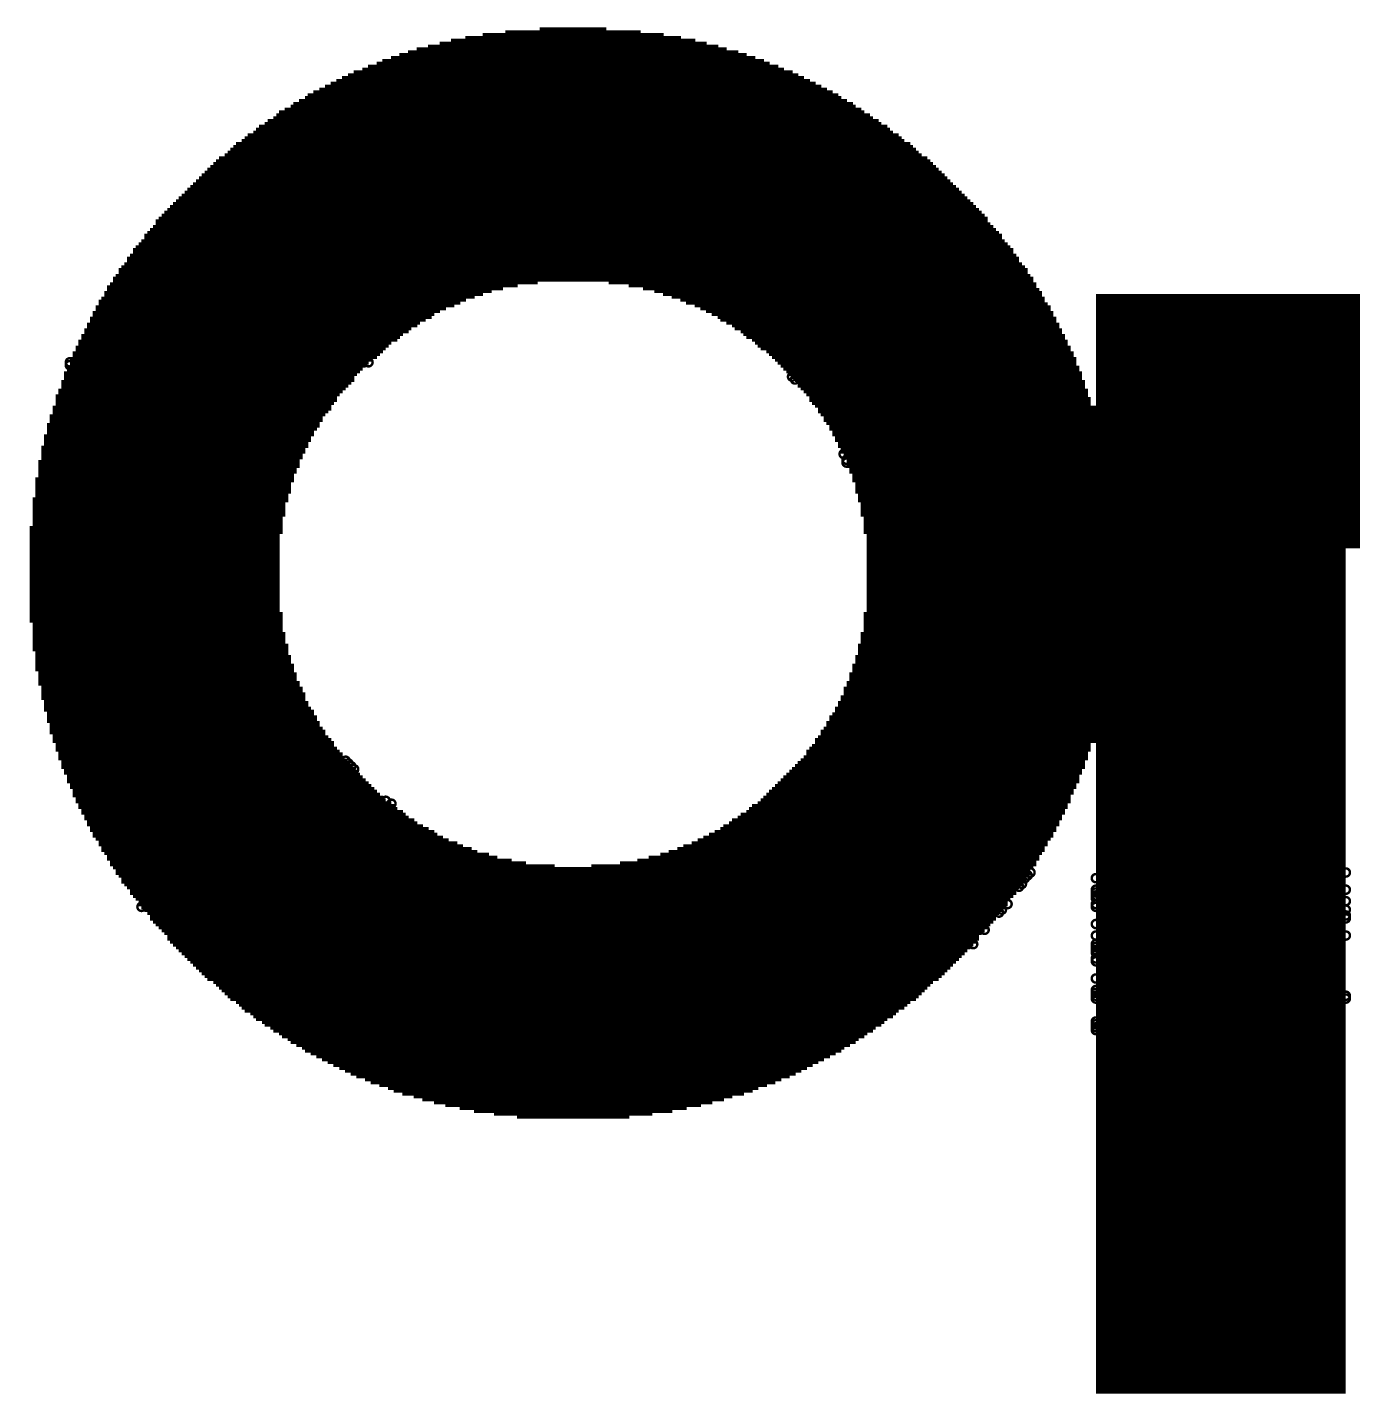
# Model space of a CAD drawing. Header units: millimetres. Extents: x 0 to 297, y 0 to 210.
# Drawn here: x 59.054 to 63.092, y 112.981 to 117.143 of the extents above; entities that cross this region are included whole.
import ezdxf

# ---------------------------------------------------------------- set-up
doc = ezdxf.new("R2010")
doc.units = ezdxf.units.MM
doc.header["$LTSCALE"] = 16.335
doc.layers.add('1', color=7, linetype='CONTINUOUS')

msp = doc.modelspace()

# ---------------------------------------------------------------- linework, layer by layer
at = {"layer": '1', "color": 9, "linetype": 'Continuous', "const_width": 0.0149}
for points in [[(60.4407, 117.1178), (60.9924, 117.1178)], [(60.5106, 117.1264), (60.9226, 117.1264)], [(60.6152, 117.1353), (60.8179, 117.1353)], [(60.2749, 117.0827), (61.1586, 117.0827)], [(60.3097, 117.0916), (61.1235, 117.0916)], [(60.3447, 117.1003), (61.0887, 117.1003)], [(60.3884, 117.1092), (61.045, 117.1092)], [(60.1352, 117.0393), (61.2983, 117.0393)], [(60.1613, 117.0479), (61.2718, 117.0479)], [(60.1875, 117.0566), (61.2457, 117.0566)], [(60.2137, 117.0655), (61.2195, 117.0655)], [(60.2398, 117.0741), (61.1847, 117.0741)], [(60.0303, 116.9956), (61.4029, 116.9956)], [(60.0478, 117.0042), (61.3854, 117.0042)], [(60.074, 117.0129), (61.3592, 117.0129)], [(60.0915, 117.0218), (61.3417, 117.0218)], [(60.1177, 117.0304), (61.3155, 117.0304)], [(59.9432, 116.9519), (61.4903, 116.9519)], [(59.9604, 116.9606), (61.4728, 116.9606)], [(59.978, 116.9695), (61.4552, 116.9695)], [(59.9955, 116.9781), (61.438, 116.9781)], [(60.013, 116.9867), (61.4204, 116.9867)], [(59.8644, 116.9082), (61.5688, 116.9082)], [(59.8819, 116.9169), (61.5512, 116.9169)], [(59.8995, 116.9258), (61.534, 116.9258)], [(59.9081, 116.9344), (61.5251, 116.9344)], [(59.9256, 116.943), (61.5078, 116.943)], [(59.8121, 116.8732), (61.6211, 116.8732)], [(59.8207, 116.8821), (61.6038, 116.8821)], [(59.8383, 116.8907), (61.5949, 116.8907)], [(59.8558, 116.8996), (61.5777, 116.8996)], [(59.7509, 116.8298), (61.6823, 116.8298)], [(59.7598, 116.8384), (61.6737, 116.8384)], [(59.777, 116.847), (61.6561, 116.847)], [(59.7859, 116.8559), (61.6475, 116.8559)], [(59.8035, 116.8645), (61.63, 116.8645)], [(59.6899, 116.7861), (61.7435, 116.7861)], [(59.7072, 116.7947), (61.726, 116.7947)], [(59.7161, 116.8033), (61.7174, 116.8033)], [(59.7247, 116.8122), (61.7085, 116.8122)], [(59.7422, 116.8209), (61.6909, 116.8209)], [(59.6373, 116.7424), (61.7958, 116.7424)], [(59.6549, 116.751), (61.7783, 116.751)], [(59.6638, 116.7599), (61.7697, 116.7599)], [(59.6724, 116.7685), (61.7608, 116.7685)], [(59.681, 116.7772), (61.7522, 116.7772)], [(59.6025, 116.7073), (61.8306, 116.7073)], [(59.6112, 116.7162), (61.822, 116.7162)], [(59.6201, 116.7248), (61.8134, 116.7248)], [(59.6287, 116.7335), (61.8045, 116.7335)], [(59.5589, 116.6636), (61.8743, 116.6636)], [(59.5675, 116.6725), (61.8657, 116.6725)], [(59.5764, 116.6812), (61.8571, 116.6812)], [(59.585, 116.6901), (61.8482, 116.6901)], [(59.5939, 116.6987), (61.8395, 116.6987)], [(59.5152, 116.6202), (61.918, 116.6202)], [(59.5241, 116.6288), (61.9094, 116.6288)], [(59.5327, 116.6375), (61.9005, 116.6375)], [(59.5413, 116.6464), (61.8919, 116.6464)], [(59.5502, 116.655), (61.8832, 116.655)], [(59.4715, 116.5765), (61.9617, 116.5765)], [(59.4804, 116.5851), (61.9531, 116.5851)], [(59.489, 116.5938), (61.9442, 116.5938)], [(59.4976, 116.6027), (61.9355, 116.6027)], [(59.5065, 116.6113), (61.9269, 116.6113)], [(59.4453, 116.5504), (61.9792, 116.5504)], [(59.4453, 116.5415), (61.9879, 116.5415)], [(59.4542, 116.559), (61.9792, 116.559)], [(59.4628, 116.5676), (61.9703, 116.5676)], [(59.4105, 116.5067), (62.0229, 116.5067)], [(59.4105, 116.4978), (62.0229, 116.4978)], [(59.4192, 116.5153), (62.014, 116.5153)], [(59.4278, 116.5239), (62.0054, 116.5239)], [(59.4367, 116.5328), (61.9968, 116.5328)], [(59.3755, 116.463), (62.0577, 116.463)], [(59.3755, 116.4541), (62.0577, 116.4541)], [(59.3844, 116.4716), (62.0491, 116.4716)], [(59.393, 116.4805), (62.0402, 116.4805)], [(59.4016, 116.4891), (62.0316, 116.4891)], [(59.3407, 116.4107), (62.0928, 116.4107)], [(59.3493, 116.4193), (62.0839, 116.4193)], [(59.3579, 116.4368), (62.0752, 116.4368)], [(59.3579, 116.4279), (62.0752, 116.4279)], [(59.3668, 116.4454), (62.0666, 116.4454)], [(59.3145, 116.3756), (62.1189, 116.3756)], [(59.3145, 116.367), (60.6084, 116.367)], [(59.3231, 116.3842), (62.11, 116.3842)], [(59.3318, 116.4018), (62.1014, 116.4018)], [(59.3318, 116.3931), (62.1014, 116.3931)], [(60.8248, 116.367), (62.1189, 116.367)], [(59.2881, 116.3319), (60.4425, 116.3319)], [(59.297, 116.3494), (60.5035, 116.3494)], [(59.297, 116.3408), (60.4687, 116.3408)], [(59.3056, 116.3581), (60.5472, 116.3581)], [(60.886, 116.3581), (62.1276, 116.3581)], [(60.9297, 116.3494), (62.1276, 116.3494)], [(60.9645, 116.3408), (62.1365, 116.3408)], [(60.9909, 116.3319), (62.1451, 116.3319)], [(59.2619, 116.2882), (60.329, 116.2882)], [(59.2708, 116.3057), (60.3727, 116.3057)], [(59.2708, 116.2971), (60.3552, 116.2971)], [(59.2795, 116.3144), (60.3902, 116.3144)], [(59.2881, 116.3233), (60.4164, 116.3233)], [(61.0171, 116.3233), (62.1451, 116.3233)], [(61.0432, 116.3144), (62.1537, 116.3144)], [(61.0608, 116.3057), (62.1537, 116.3057)], [(61.0869, 116.2971), (62.1626, 116.2971)], [(61.1042, 116.2882), (62.1713, 116.2882)], [(62.3092, 116.3233), (63.935, 116.3233)], [(62.3092, 116.3144), (64.0049, 116.3144)], [(62.3092, 116.3057), (64.0572, 116.3057)], [(62.3092, 116.2971), (64.0923, 116.2971)], [(62.3092, 116.2882), (64.1271, 116.2882)], [(59.2447, 116.2534), (60.2678, 116.2534)], [(59.2447, 116.2445), (60.2505, 116.2445)], [(59.2533, 116.271), (60.2939, 116.271)], [(59.2533, 116.2621), (60.2853, 116.2621)], [(59.2619, 116.2796), (60.3115, 116.2796)], [(61.1217, 116.2796), (62.1713, 116.2796)], [(61.1392, 116.271), (62.1799, 116.271)], [(61.1568, 116.2621), (62.1799, 116.2621)], [(61.1654, 116.2534), (62.1888, 116.2534)], [(61.1829, 116.2445), (62.1888, 116.2445)], [(62.3092, 116.2796), (64.1532, 116.2796)], [(62.3092, 116.271), (64.1794, 116.271)], [(62.3092, 116.2621), (64.2055, 116.2621)], [(62.3092, 116.2534), (64.232, 116.2534)], [(62.3092, 116.2445), (64.2492, 116.2445)], [(59.2182, 116.2011), (60.1893, 116.2011)], [(59.2271, 116.2184), (60.2155, 116.2184)], [(59.2271, 116.2097), (60.1979, 116.2097)], [(59.2358, 116.2359), (60.2416, 116.2359)], [(59.2358, 116.2273), (60.2241, 116.2273)], [(61.2005, 116.2359), (62.1974, 116.2359)], [(61.2091, 116.2273), (62.1974, 116.2273)], [(61.2266, 116.2184), (62.2063, 116.2184)], [(61.2353, 116.2097), (62.2063, 116.2097)], [(61.2439, 116.2011), (62.2149, 116.2011)], [(62.3092, 116.2359), (64.2668, 116.2359)], [(62.3092, 116.2273), (64.2843, 116.2273)], [(62.3092, 116.2184), (64.3018, 116.2184)], [(62.3092, 116.2097), (64.3191, 116.2097)], [(62.3092, 116.2011), (64.3366, 116.2011)], [(59.201, 116.166), (60.1456, 116.166)], [(59.2096, 116.1836), (60.1631, 116.1836)], [(59.2096, 116.1747), (60.1542, 116.1747)], [(59.2182, 116.1922), (60.1807, 116.1922)], [(61.2614, 116.1922), (62.2149, 116.1922)], [(61.2703, 116.1836), (62.2236, 116.1836)], [(61.2789, 116.1747), (62.2236, 116.1747)], [(61.2876, 116.166), (62.2325, 116.166)], [(62.3092, 116.1922), (64.3541, 116.1922)], [(62.3092, 116.1836), (64.3628, 116.1836)], [(62.3092, 116.1747), (64.3803, 116.1747)], [(62.3092, 116.166), (64.3889, 116.166)], [(59.1834, 116.1313), (60.1019, 116.1313)], [(59.1834, 116.1224), (60.0933, 116.1224)], [(59.1921, 116.1485), (60.1281, 116.1485)], [(59.1921, 116.1399), (60.1194, 116.1399)], [(59.201, 116.1574), (60.137, 116.1574)], [(61.3051, 116.1574), (62.2325, 116.1574)], [(61.3137, 116.1485), (62.2411, 116.1485)], [(61.3226, 116.1399), (62.2411, 116.1399)], [(61.3313, 116.1313), (62.2497, 116.1313)], [(61.3402, 116.1224), (62.2497, 116.1224)], [(62.3092, 116.1574), (64.4065, 116.1574)], [(62.3092, 116.1485), (64.4151, 116.1485)], [(62.3092, 116.1399), (64.4326, 116.1399)], [(62.3092, 116.1313), (64.4415, 116.1313)], [(62.3092, 116.1224), (64.4501, 116.1224)], [(59.1659, 116.0876), (60.0582, 116.0876)], [(59.1659, 116.0787), (60.0496, 116.0787)], [(59.1748, 116.1048), (60.0758, 116.1048)], [(59.1748, 116.0962), (60.0671, 116.0962)], [(59.1834, 116.1137), (60.0844, 116.1137)], [(61.3488, 116.1137), (62.2497, 116.1137)], [(61.3574, 116.1048), (62.2586, 116.1048)], [(61.3663, 116.0962), (62.2586, 116.0962)], [(61.375, 116.0876), (62.2673, 116.0876)], [(61.3836, 116.0787), (62.2673, 116.0787)], [(62.3092, 116.1137), (64.4677, 116.1137)], [(62.3092, 116.1048), (64.4763, 116.1048)], [(62.3092, 116.0962), (64.4849, 116.0962)], [(62.3092, 116.0876), (64.4938, 116.0876)], [(62.3092, 116.0787), (64.5114, 116.0787)], [(59.1484, 116.035), (60.0145, 116.035)], [(59.1573, 116.0614), (60.041, 116.0614)], [(59.1573, 116.0525), (60.0321, 116.0525)], [(59.1573, 116.0439), (60.0234, 116.0439)], [(59.1659, 116.07), (60.0496, 116.07)], [(61.3925, 116.07), (62.2673, 116.07)], [(61.4011, 116.0614), (62.2762, 116.0614)], [(61.4011, 116.0525), (62.2762, 116.0525)], [(61.41, 116.0439), (62.2762, 116.0439)], [(61.4186, 116.035), (62.2848, 116.035)], [(62.3092, 116.07), (64.52, 116.07)], [(62.3092, 116.0614), (64.5286, 116.0614)], [(62.3092, 116.0525), (64.5375, 116.0525)], [(62.3092, 116.0439), (64.5462, 116.0439)], [(62.3092, 116.035), (64.5548, 116.035)], [(59.1398, 116.0177), (59.9973, 116.0177)], [(59.1398, 116.0088), (59.9973, 116.0088)], [(59.1398, 116.0002), (59.9884, 116.0002)], [(59.1484, 116.0263), (60.0059, 116.0263)], [(61.4273, 116.0263), (62.2848, 116.0263)], [(61.4362, 116.0177), (62.2848, 116.0177)], [(61.4362, 116.0088), (62.2934, 116.0088)], [(61.4448, 116.0002), (62.2934, 116.0002)], [(62.3092, 116.0263), (64.5637, 116.0263)], [(62.3092, 116.0177), (64.5723, 116.0177)], [(62.3092, 116.0088), (64.5812, 116.0088)], [(62.3092, 116.0002), (64.5898, 116.0002)], [(59.1222, 115.9565), (59.9536, 115.9565)], [(59.1311, 115.9827), (59.9797, 115.9827)], [(59.1311, 115.974), (59.9711, 115.974)], [(59.1311, 115.9651), (59.9622, 115.9651)], [(59.1398, 115.9916), (59.9797, 115.9916)], [(61.4534, 115.9916), (62.2934, 115.9916)], [(61.4623, 115.9827), (64.6074, 115.9827)], [(61.4623, 115.974), (64.616, 115.974)], [(61.471, 115.9651), (64.616, 115.9651)], [(61.4799, 115.9565), (64.6246, 115.9565)], [(62.3092, 115.9916), (64.5985, 115.9916)], [(59.1136, 115.9303), (59.9447, 115.9303)], [(59.1136, 115.9217), (59.9361, 115.9217)], [(59.1136, 115.9128), (59.9274, 115.9128)], [(59.1222, 115.9479), (59.9536, 115.9479)], [(59.1222, 115.939), (59.9447, 115.939)], [(61.4799, 115.9479), (64.6335, 115.9479)], [(61.4885, 115.939), (64.6422, 115.939)], [(61.4971, 115.9303), (64.6511, 115.9303)], [(61.4971, 115.9217), (64.6511, 115.9217)], [(61.506, 115.9128), (64.6597, 115.9128)], [(59.105, 115.8953), (59.9185, 115.8953)], [(59.105, 115.8866), (59.9185, 115.8866)], [(59.105, 115.878), (59.9099, 115.878)], [(59.105, 115.8691), (59.9099, 115.8691)], [(59.1136, 115.9042), (59.9274, 115.9042)], [(61.506, 115.9042), (64.6683, 115.9042)], [(61.5147, 115.8953), (64.6772, 115.8953)], [(61.5147, 115.8866), (64.6772, 115.8866)], [(61.5233, 115.878), (64.6859, 115.878)], [(61.5233, 115.8691), (64.6945, 115.8691)], [(59.0961, 115.8605), (59.9013, 115.8605)], [(59.0961, 115.8519), (59.9013, 115.8519)], [(59.0961, 115.843), (59.8924, 115.843)], [(59.0961, 115.8343), (59.8924, 115.8343)], [(61.5322, 115.8605), (64.6945, 115.8605)], [(61.5322, 115.8519), (64.7034, 115.8519)], [(61.5408, 115.843), (64.712, 115.843)], [(61.5408, 115.8343), (64.712, 115.8343)], [(59.0874, 115.8168), (59.8837, 115.8168)], [(59.0874, 115.8082), (59.8837, 115.8082)], [(59.0874, 115.7993), (59.8748, 115.7993)], [(59.0874, 115.7906), (59.8748, 115.7906)], [(59.0961, 115.8254), (59.8837, 115.8254)], [(61.5497, 115.8254), (64.7209, 115.8254)], [(61.5497, 115.8168), (64.7295, 115.8168)], [(61.5497, 115.8082), (64.7295, 115.8082)], [(61.5583, 115.7993), (64.7382, 115.7993)], [(61.5583, 115.7906), (64.7382, 115.7906)], [(59.0785, 115.7645), (59.8662, 115.7645)], [(59.0785, 115.7556), (59.8576, 115.7556)], [(59.0785, 115.7469), (59.8576, 115.7469)], [(59.0874, 115.782), (59.8662, 115.782)], [(59.0874, 115.7731), (59.8662, 115.7731)], [(61.567, 115.782), (64.7471, 115.782)], [(61.567, 115.7731), (64.7471, 115.7731)], [(61.567, 115.7645), (64.7557, 115.7645)], [(61.5759, 115.7556), (64.7557, 115.7556)], [(61.5759, 115.7469), (64.7643, 115.7469)], [(59.0699, 115.7033), (59.8487, 115.7033)], [(59.0785, 115.7383), (59.8576, 115.7383)], [(59.0785, 115.7294), (59.8576, 115.7294)], [(59.0785, 115.7208), (59.8487, 115.7208)], [(59.0785, 115.7122), (59.8487, 115.7122)], [(61.5759, 115.7383), (64.7643, 115.7383)], [(61.5759, 115.7294), (64.7732, 115.7294)], [(61.5845, 115.7208), (64.7732, 115.7208)], [(61.5845, 115.7122), (64.7819, 115.7122)], [(61.5845, 115.7033), (64.7819, 115.7033)], [(59.0699, 115.6946), (59.84, 115.6946)], [(59.0699, 115.6857), (59.84, 115.6857)], [(59.0699, 115.6771), (59.84, 115.6771)], [(59.0699, 115.6685), (59.84, 115.6685)], [(59.0699, 115.6596), (59.84, 115.6596)], [(61.5931, 115.6946), (64.7908, 115.6946)], [(61.5931, 115.6857), (64.7908, 115.6857)], [(61.5931, 115.6771), (64.7908, 115.6771)], [(61.5931, 115.6685), (64.7994, 115.6685)], [(61.5931, 115.6596), (64.7994, 115.6596)], [(59.0699, 115.6509), (59.8314, 115.6509)], [(59.0699, 115.6423), (59.8314, 115.6423)], [(59.0699, 115.6334), (59.8314, 115.6334)], [(59.0699, 115.6248), (59.8314, 115.6248)], [(61.602, 115.6509), (64.7994, 115.6509)], [(61.602, 115.6423), (65.6724, 115.6423)], [(61.602, 115.6334), (65.6551, 115.6334)], [(61.602, 115.6248), (65.6462, 115.6248)], [(59.0613, 115.6159), (59.8314, 115.6159)], [(59.0613, 115.6072), (59.8314, 115.6072)], [(59.0613, 115.5986), (59.8225, 115.5986)], [(59.0613, 115.5897), (59.8225, 115.5897)], [(59.0613, 115.5811), (59.8225, 115.5811)], [(61.602, 115.6159), (65.629, 115.6159)], [(61.602, 115.6072), (65.6201, 115.6072)], [(61.6107, 115.5986), (65.6114, 115.5986)], [(61.6107, 115.5897), (65.6025, 115.5897)], [(61.6107, 115.5811), (65.5939, 115.5811)], [(59.0613, 115.5725), (59.8225, 115.5725)], [(59.0613, 115.5636), (59.8225, 115.5636)], [(59.0613, 115.5549), (59.8225, 115.5549)], [(59.0613, 115.546), (59.8225, 115.546)], [(59.0613, 115.5374), (59.8225, 115.5374)], [(61.6107, 115.5725), (65.5764, 115.5725)], [(61.6107, 115.5636), (65.5677, 115.5636)], [(61.6107, 115.5549), (63.0707, 115.5549)], [(61.6107, 115.546), (63.0707, 115.546)], [(61.6107, 115.5374), (63.0707, 115.5374)], [(59.0613, 115.5288), (59.8225, 115.5288)], [(59.0613, 115.5199), (59.8225, 115.5199)], [(59.0613, 115.5112), (59.8225, 115.5112)], [(59.0613, 115.5026), (59.8225, 115.5026)], [(59.0613, 115.4937), (59.8225, 115.4937)], [(61.6107, 115.5288), (63.0707, 115.5288)], [(61.6107, 115.5199), (63.0707, 115.5199)], [(61.6107, 115.5112), (63.0707, 115.5112)], [(61.6107, 115.5026), (63.0707, 115.5026)], [(61.6107, 115.4937), (63.0707, 115.4937)], [(59.0613, 115.4851), (59.8225, 115.4851)], [(59.0613, 115.4762), (59.8225, 115.4762)], [(59.0613, 115.4675), (59.8225, 115.4675)], [(59.0613, 115.4589), (59.8225, 115.4589)], [(61.6107, 115.4851), (63.0707, 115.4851)], [(61.6107, 115.4762), (63.0707, 115.4762)], [(61.6107, 115.4675), (63.0707, 115.4675)], [(61.6107, 115.4589), (63.0707, 115.4589)], [(59.0613, 115.45), (59.8225, 115.45)], [(59.0613, 115.4414), (59.8225, 115.4414)], [(59.0613, 115.4328), (59.8225, 115.4328)], [(59.0613, 115.4239), (59.8225, 115.4239)], [(59.0613, 115.4152), (59.8225, 115.4152)], [(61.6107, 115.45), (63.0707, 115.45)], [(61.6107, 115.4414), (63.0707, 115.4414)], [(61.6107, 115.4328), (63.0707, 115.4328)], [(61.6107, 115.4239), (63.0707, 115.4239)], [(61.6107, 115.4152), (63.0707, 115.4152)], [(59.0613, 115.4063), (59.8225, 115.4063)], [(59.0613, 115.3977), (59.8225, 115.3977)], [(59.0613, 115.3891), (59.8225, 115.3891)], [(59.0613, 115.3802), (59.8225, 115.3802)], [(59.0613, 115.3715), (59.8225, 115.3715)], [(61.6107, 115.4063), (63.0707, 115.4063)], [(61.6107, 115.3977), (63.0707, 115.3977)], [(61.6107, 115.3891), (63.0707, 115.3891)], [(61.6107, 115.3802), (63.0707, 115.3802)], [(61.6107, 115.3715), (63.0707, 115.3715)], [(59.0613, 115.3629), (59.8225, 115.3629)], [(59.0613, 115.354), (59.8314, 115.354)], [(59.0613, 115.3454), (59.8314, 115.3454)], [(59.0613, 115.3365), (59.8314, 115.3365)], [(59.0699, 115.3278), (59.8314, 115.3278)], [(61.602, 115.354), (63.0707, 115.354)], [(61.602, 115.3454), (63.0707, 115.3454)], [(61.602, 115.3365), (63.0707, 115.3365)], [(61.602, 115.3278), (63.0707, 115.3278)], [(61.6107, 115.3629), (63.0707, 115.3629)], [(59.0699, 115.3192), (59.8314, 115.3192)], [(59.0699, 115.3103), (59.8314, 115.3103)], [(59.0699, 115.3017), (59.8314, 115.3017)], [(59.0699, 115.2931), (59.84, 115.2931)], [(61.5931, 115.2931), (63.0707, 115.2931)], [(61.602, 115.3192), (63.0707, 115.3192)], [(61.602, 115.3103), (63.0707, 115.3103)], [(61.602, 115.3017), (63.0707, 115.3017)], [(59.0699, 115.2842), (59.84, 115.2842)], [(59.0699, 115.2755), (59.84, 115.2755)], [(59.0699, 115.2666), (59.84, 115.2666)], [(59.0699, 115.258), (59.8487, 115.258)], [(59.0699, 115.2494), (59.8487, 115.2494)], [(61.5845, 115.258), (63.0707, 115.258)], [(61.5845, 115.2494), (63.0707, 115.2494)], [(61.5931, 115.2842), (63.0707, 115.2842)], [(61.5931, 115.2755), (63.0707, 115.2755)], [(61.5931, 115.2666), (63.0707, 115.2666)], [(59.0785, 115.2405), (59.8487, 115.2405)], [(59.0785, 115.2318), (59.8487, 115.2318)], [(59.0785, 115.2232), (59.8576, 115.2232)], [(59.0785, 115.2143), (59.8576, 115.2143)], [(59.0785, 115.2057), (59.8576, 115.2057)], [(61.5759, 115.2232), (63.0707, 115.2232)], [(61.5759, 115.2143), (63.0707, 115.2143)], [(61.5759, 115.2057), (63.0707, 115.2057)], [(61.5845, 115.2405), (63.0707, 115.2405)], [(61.5845, 115.2318), (63.0707, 115.2318)], [(59.0785, 115.1968), (59.8662, 115.1968)], [(59.0785, 115.1881), (59.8662, 115.1881)], [(59.0874, 115.1795), (59.8662, 115.1795)], [(59.0874, 115.1706), (59.8748, 115.1706)], [(59.0874, 115.162), (59.8748, 115.162)], [(61.5583, 115.1706), (63.0707, 115.1706)], [(61.5583, 115.162), (63.0707, 115.162)], [(61.567, 115.1968), (63.0707, 115.1968)], [(61.567, 115.1881), (63.0707, 115.1881)], [(61.567, 115.1795), (63.0707, 115.1795)], [(59.0874, 115.1534), (59.8748, 115.1534)], [(59.0874, 115.1445), (59.8837, 115.1445)], [(59.0961, 115.1358), (59.8837, 115.1358)], [(59.0961, 115.1269), (59.8924, 115.1269)], [(59.0961, 115.1183), (59.8924, 115.1183)], [(61.5408, 115.1269), (63.0707, 115.1269)], [(61.5408, 115.1183), (63.0707, 115.1183)], [(61.5497, 115.1445), (63.0707, 115.1445)], [(61.5497, 115.1358), (63.0707, 115.1358)], [(61.5583, 115.1534), (63.0707, 115.1534)], [(59.0961, 115.1097), (59.9013, 115.1097)], [(59.0961, 115.1008), (59.9013, 115.1008)], [(59.105, 115.0921), (59.9013, 115.0921)], [(59.105, 115.0835), (59.9099, 115.0835)], [(61.5233, 115.0835), (63.0707, 115.0835)], [(61.5322, 115.1008), (63.0707, 115.1008)], [(61.5322, 115.0921), (63.0707, 115.0921)], [(61.5408, 115.1097), (63.0707, 115.1097)], [(59.105, 115.0746), (59.9099, 115.0746)], [(59.105, 115.066), (59.9185, 115.066)], [(59.1136, 115.0571), (59.9274, 115.0571)], [(59.1136, 115.0484), (59.9274, 115.0484)], [(59.1136, 115.0398), (59.9361, 115.0398)], [(61.4971, 115.0398), (63.0707, 115.0398)], [(61.506, 115.0484), (63.0707, 115.0484)], [(61.5147, 115.066), (63.0707, 115.066)], [(61.5147, 115.0571), (63.0707, 115.0571)], [(61.5233, 115.0746), (63.0707, 115.0746)], [(59.1136, 115.0309), (59.9361, 115.0309)], [(59.1222, 115.0223), (59.9447, 115.0223)], [(59.1222, 115.0137), (59.9447, 115.0137)], [(59.1222, 115.0048), (59.9536, 115.0048)], [(59.1222, 114.9961), (59.9622, 114.9961)], [(61.471, 114.9961), (63.0707, 114.9961)], [(61.4799, 115.0048), (63.0707, 115.0048)], [(61.4885, 115.0223), (63.0707, 115.0223)], [(61.4885, 115.0137), (63.0707, 115.0137)], [(61.4971, 115.0309), (63.0707, 115.0309)], [(59.1311, 114.9872), (59.9622, 114.9872)], [(59.1311, 114.9786), (59.9711, 114.9786)], [(59.1311, 114.97), (59.9797, 114.97)], [(59.1398, 114.9611), (59.9884, 114.9611)], [(59.1398, 114.9524), (59.9884, 114.9524)], [(61.4448, 114.9524), (62.2934, 114.9524)], [(61.4534, 114.97), (63.0707, 114.97)], [(61.4534, 114.9611), (62.2934, 114.9611)], [(61.4623, 114.9786), (63.0707, 114.9786)], [(61.471, 114.9872), (63.0707, 114.9872)], [(62.3092, 114.9611), (63.0707, 114.9611)], [(62.3092, 114.9524), (63.0707, 114.9524)], [(59.1398, 114.9438), (59.9973, 114.9438)], [(59.1484, 114.9349), (60.0059, 114.9349)], [(59.1484, 114.9263), (60.0145, 114.9263)], [(59.1484, 114.9174), (60.0145, 114.9174)], [(61.4186, 114.9174), (62.2848, 114.9174)], [(61.4273, 114.9349), (62.2848, 114.9349)], [(61.4273, 114.9263), (62.2848, 114.9263)], [(61.4362, 114.9438), (62.2934, 114.9438)], [(62.3092, 114.9438), (63.0707, 114.9438)], [(62.3092, 114.9349), (63.0707, 114.9349)], [(62.3092, 114.9263), (63.0707, 114.9263)], [(62.3092, 114.9174), (63.0707, 114.9174)], [(59.1573, 114.9087), (60.0234, 114.9087)], [(59.1573, 114.9001), (60.0321, 114.9001)], [(59.1573, 114.8912), (60.041, 114.8912)], [(59.1659, 114.8826), (60.0496, 114.8826)], [(59.1659, 114.874), (60.0582, 114.874)], [(61.375, 114.874), (62.2673, 114.874)], [(61.3836, 114.8826), (62.2673, 114.8826)], [(61.3925, 114.8912), (62.2762, 114.8912)], [(61.4011, 114.9001), (62.2762, 114.9001)], [(61.41, 114.9087), (62.2762, 114.9087)], [(62.3092, 114.9087), (63.0707, 114.9087)], [(62.3092, 114.9001), (63.0707, 114.9001)], [(62.3092, 114.8912), (63.0707, 114.8912)], [(62.3092, 114.8826), (63.0707, 114.8826)], [(62.3092, 114.874), (63.0707, 114.874)], [(59.1748, 114.8651), (60.0671, 114.8651)], [(59.1748, 114.8564), (60.0758, 114.8564)], [(59.1748, 114.8475), (60.0844, 114.8475)], [(59.1834, 114.8389), (60.0933, 114.8389)], [(59.1834, 114.8303), (60.1019, 114.8303)], [(61.3313, 114.8303), (62.2497, 114.8303)], [(61.3402, 114.8389), (62.2497, 114.8389)], [(61.3488, 114.8475), (62.2586, 114.8475)], [(61.3574, 114.8564), (62.2586, 114.8564)], [(61.3663, 114.8651), (62.2586, 114.8651)], [(62.3092, 114.8651), (63.0707, 114.8651)], [(62.3092, 114.8564), (63.0707, 114.8564)], [(62.3092, 114.8475), (63.0707, 114.8475)], [(62.3092, 114.8389), (63.0707, 114.8389)], [(62.3092, 114.8303), (63.0707, 114.8303)], [(59.1921, 114.8214), (60.1108, 114.8214)], [(59.1921, 114.8127), (60.1194, 114.8127)], [(59.1921, 114.8041), (60.1281, 114.8041)], [(59.201, 114.7952), (60.137, 114.7952)], [(59.201, 114.7866), (60.1456, 114.7866)], [(61.2876, 114.7866), (62.2325, 114.7866)], [(61.2965, 114.7952), (62.2325, 114.7952)], [(61.3051, 114.8041), (62.2325, 114.8041)], [(61.3137, 114.8127), (62.2411, 114.8127)], [(61.3226, 114.8214), (62.2411, 114.8214)], [(62.3092, 114.8214), (63.0707, 114.8214)], [(62.3092, 114.8127), (63.0707, 114.8127)], [(62.3092, 114.8041), (63.0707, 114.8041)], [(62.3092, 114.7952), (63.0707, 114.7952)], [(62.3092, 114.7866), (63.0707, 114.7866)], [(59.2096, 114.7777), (60.1631, 114.7777)], [(59.2096, 114.769), (60.1718, 114.769)], [(59.2182, 114.7604), (60.1807, 114.7604)], [(59.2182, 114.7515), (60.1979, 114.7515)], [(61.2439, 114.7515), (62.2149, 114.7515)], [(61.2528, 114.7604), (62.2149, 114.7604)], [(61.2614, 114.769), (62.2236, 114.769)], [(61.2789, 114.7777), (62.2236, 114.7777)], [(62.3092, 114.7777), (63.0707, 114.7777)], [(62.3092, 114.769), (63.0707, 114.769)], [(62.3092, 114.7604), (63.0707, 114.7604)], [(62.3092, 114.7515), (63.0707, 114.7515)], [(59.2271, 114.7429), (60.2068, 114.7429)], [(59.2271, 114.7343), (60.2155, 114.7343)], [(59.2358, 114.7254), (60.233, 114.7254)], [(59.2358, 114.7167), (60.2416, 114.7167)], [(59.2447, 114.7078), (60.2591, 114.7078)], [(61.174, 114.7078), (62.1888, 114.7078)], [(61.1916, 114.7167), (62.1974, 114.7167)], [(61.2005, 114.7254), (62.1974, 114.7254)], [(61.2177, 114.7343), (62.2063, 114.7343)], [(61.2266, 114.7429), (62.2063, 114.7429)], [(62.3092, 114.7429), (63.0707, 114.7429)], [(62.3092, 114.7343), (63.0707, 114.7343)], [(62.3092, 114.7254), (63.0707, 114.7254)], [(62.3092, 114.7167), (63.0707, 114.7167)], [(62.3092, 114.7078), (63.0707, 114.7078)], [(59.2447, 114.6992), (60.2767, 114.6992)], [(59.2533, 114.6906), (60.2939, 114.6906)], [(59.2533, 114.6817), (60.3028, 114.6817)], [(59.2619, 114.673), (60.3204, 114.673)], [(59.2708, 114.6644), (60.3376, 114.6644)], [(61.0956, 114.6644), (62.1626, 114.6644)], [(61.1131, 114.673), (62.1713, 114.673)], [(61.1306, 114.6817), (62.1799, 114.6817)], [(61.1479, 114.6906), (62.1799, 114.6906)], [(61.1654, 114.6992), (62.1888, 114.6992)], [(62.3092, 114.6992), (63.0707, 114.6992)], [(62.3092, 114.6906), (63.0707, 114.6906)], [(62.3092, 114.6817), (63.0707, 114.6817)], [(62.3092, 114.673), (63.0707, 114.673)], [(62.3092, 114.6644), (63.0707, 114.6644)], [(59.2708, 114.6555), (60.3638, 114.6555)], [(59.2795, 114.6469), (60.3813, 114.6469)], [(59.2795, 114.638), (60.4075, 114.638)], [(59.2881, 114.6293), (60.425, 114.6293)], [(59.297, 114.6207), (60.4601, 114.6207)], [(60.982, 114.6207), (62.1365, 114.6207)], [(61.0082, 114.6293), (62.1451, 114.6293)], [(61.0343, 114.638), (62.1537, 114.638)], [(61.0519, 114.6469), (62.1537, 114.6469)], [(61.078, 114.6555), (62.1626, 114.6555)], [(62.3092, 114.6555), (63.0707, 114.6555)], [(62.3092, 114.6469), (63.0707, 114.6469)], [(62.3092, 114.638), (63.0707, 114.638)], [(62.3092, 114.6293), (63.0707, 114.6293)], [(62.3092, 114.6207), (63.0707, 114.6207)], [(59.297, 114.6118), (60.4862, 114.6118)], [(59.3056, 114.6032), (60.5299, 114.6032)], [(59.3056, 114.5946), (60.5733, 114.5946)], [(59.3145, 114.5857), (60.6607, 114.5857)], [(60.7725, 114.5857), (62.1189, 114.5857)], [(60.8598, 114.5946), (62.1276, 114.5946)], [(60.9122, 114.6032), (62.1276, 114.6032)], [(60.9472, 114.6118), (62.1365, 114.6118)], [(62.3092, 114.6118), (63.0707, 114.6118)], [(62.3092, 114.6032), (63.0707, 114.6032)], [(62.3092, 114.5946), (63.0707, 114.5946)], [(62.3092, 114.5857), (63.0707, 114.5857)], [(59.3231, 114.577), (62.11, 114.577)], [(59.3231, 114.5681), (62.11, 114.5681)], [(59.3318, 114.5595), (62.1014, 114.5595)], [(59.3407, 114.5509), (62.0928, 114.5509)], [(59.3407, 114.542), (62.0928, 114.542)], [(62.3092, 114.577), (63.0707, 114.577)], [(62.3092, 114.5681), (63.0707, 114.5681)], [(62.3092, 114.5595), (63.0707, 114.5595)], [(62.3092, 114.5509), (63.0707, 114.5509)], [(62.3092, 114.542), (63.0707, 114.542)], [(59.3493, 114.5333), (62.0839, 114.5333)], [(59.3579, 114.5247), (62.0752, 114.5247)], [(59.3668, 114.5158), (62.0666, 114.5158)], [(59.3668, 114.5072), (62.0666, 114.5072)], [(59.3755, 114.4983), (62.0577, 114.4983)], [(62.3092, 114.5333), (63.0707, 114.5333)], [(62.3092, 114.5247), (63.0707, 114.5247)], [(62.3092, 114.5158), (63.0707, 114.5158)], [(62.3092, 114.5072), (63.0707, 114.5072)], [(62.3092, 114.4983), (63.0707, 114.4983)], [(59.3844, 114.4896), (62.0491, 114.4896)], [(59.393, 114.481), (62.0402, 114.481)], [(59.393, 114.4721), (62.0402, 114.4721)], [(59.4016, 114.4635), (62.0316, 114.4635)], [(59.4105, 114.4549), (62.0229, 114.4549)], [(62.3092, 114.4896), (63.0707, 114.4896)], [(62.3092, 114.481), (63.0707, 114.481)], [(62.3092, 114.4721), (63.0707, 114.4721)], [(62.3092, 114.4635), (63.0707, 114.4635)], [(62.3092, 114.4549), (63.0707, 114.4549)], [(59.4192, 114.446), (62.014, 114.446)], [(59.4278, 114.4373), (62.0054, 114.4373)], [(59.4278, 114.4284), (62.0054, 114.4284)], [(59.4367, 114.4198), (61.9968, 114.4198)], [(59.4453, 114.4112), (61.9879, 114.4112)], [(62.3092, 114.446), (63.0707, 114.446)], [(62.3092, 114.4373), (63.0707, 114.4373)], [(62.3092, 114.4284), (63.0707, 114.4284)], [(62.3092, 114.4198), (63.0707, 114.4198)], [(62.3092, 114.4112), (63.0707, 114.4112)], [(59.4542, 114.4023), (61.9792, 114.4023)], [(59.4628, 114.3936), (61.9703, 114.3936)], [(59.4715, 114.385), (61.9617, 114.385)], [(59.4804, 114.3761), (61.9531, 114.3761)], [(62.3092, 114.4023), (63.0707, 114.4023)], [(62.3092, 114.3936), (63.0707, 114.3936)], [(62.3092, 114.385), (63.0707, 114.385)], [(62.3092, 114.3761), (63.0707, 114.3761)], [(59.4804, 114.3675), (61.9531, 114.3675)], [(59.489, 114.3586), (61.9442, 114.3586)], [(59.4976, 114.3499), (61.9355, 114.3499)], [(59.5065, 114.3413), (61.9269, 114.3413)], [(59.5152, 114.3324), (61.918, 114.3324)], [(62.3092, 114.3675), (63.0707, 114.3675)], [(62.3092, 114.3586), (63.0707, 114.3586)], [(62.3092, 114.3499), (63.0707, 114.3499)], [(62.3092, 114.3413), (63.0707, 114.3413)], [(62.3092, 114.3324), (63.0707, 114.3324)], [(59.5241, 114.3238), (61.9094, 114.3238)], [(59.5327, 114.3152), (61.9005, 114.3152)], [(59.5413, 114.3063), (61.8919, 114.3063)], [(59.5502, 114.2976), (61.8832, 114.2976)], [(59.5589, 114.2887), (61.8743, 114.2887)], [(62.3092, 114.3238), (63.0707, 114.3238)], [(62.3092, 114.3152), (63.0707, 114.3152)], [(62.3092, 114.3063), (63.0707, 114.3063)], [(62.3092, 114.2976), (63.0707, 114.2976)], [(62.3092, 114.2887), (63.0707, 114.2887)], [(59.5675, 114.2801), (61.8657, 114.2801)], [(59.5764, 114.2715), (61.8571, 114.2715)], [(59.585, 114.2626), (61.8482, 114.2626)], [(59.5939, 114.2539), (61.8395, 114.2539)], [(59.6025, 114.2453), (61.8306, 114.2453)], [(62.3092, 114.2801), (63.0707, 114.2801)], [(62.3092, 114.2715), (63.0707, 114.2715)], [(62.3092, 114.2626), (63.0707, 114.2626)], [(62.3092, 114.2539), (63.0707, 114.2539)], [(62.3092, 114.2453), (63.0707, 114.2453)], [(59.6201, 114.2364), (61.8134, 114.2364)], [(59.6287, 114.2278), (61.8045, 114.2278)], [(59.6373, 114.2189), (61.7958, 114.2189)], [(59.6462, 114.2102), (61.7872, 114.2102)], [(62.3092, 114.2364), (63.0707, 114.2364)], [(62.3092, 114.2278), (63.0707, 114.2278)], [(62.3092, 114.2189), (63.0707, 114.2189)], [(62.3092, 114.2102), (63.0707, 114.2102)], [(59.6549, 114.2016), (61.7783, 114.2016)], [(59.6638, 114.1927), (61.7697, 114.1927)], [(59.6724, 114.1841), (61.7608, 114.1841)], [(59.6899, 114.1755), (61.7435, 114.1755)], [(59.6986, 114.1666), (61.7346, 114.1666)], [(62.3092, 114.2016), (63.0707, 114.2016)], [(62.3092, 114.1927), (63.0707, 114.1927)], [(62.3092, 114.1841), (63.0707, 114.1841)], [(62.3092, 114.1755), (63.0707, 114.1755)], [(62.3092, 114.1666), (63.0707, 114.1666)], [(59.7072, 114.1579), (61.726, 114.1579)], [(59.7161, 114.149), (61.7085, 114.149)], [(59.7336, 114.1404), (61.6998, 114.1404)], [(59.7422, 114.1318), (61.6909, 114.1318)], [(59.7509, 114.1229), (61.6737, 114.1229)], [(62.3092, 114.1579), (63.0707, 114.1579)], [(62.3092, 114.149), (63.0707, 114.149)], [(62.3092, 114.1404), (63.0707, 114.1404)], [(62.3092, 114.1318), (63.0707, 114.1318)], [(62.3092, 114.1229), (63.0707, 114.1229)], [(59.7684, 114.1142), (61.6648, 114.1142)], [(59.777, 114.1056), (61.6561, 114.1056)], [(59.7946, 114.0967), (61.6386, 114.0967)], [(59.8035, 114.0881), (61.63, 114.0881)], [(59.8207, 114.0792), (61.6125, 114.0792)], [(62.3092, 114.1142), (63.0707, 114.1142)], [(62.3092, 114.1056), (63.0707, 114.1056)], [(62.3092, 114.0967), (63.0707, 114.0967)], [(62.3092, 114.0881), (63.0707, 114.0881)], [(62.3092, 114.0792), (63.0707, 114.0792)], [(59.8296, 114.0705), (61.6038, 114.0705)], [(59.8469, 114.0619), (61.5863, 114.0619)], [(59.8558, 114.053), (61.5777, 114.053)], [(59.8733, 114.0444), (61.5601, 114.0444)], [(62.3092, 114.0705), (63.0707, 114.0705)], [(62.3092, 114.0619), (63.0707, 114.0619)], [(62.3092, 114.053), (63.0707, 114.053)], [(62.3092, 114.0444), (63.0707, 114.0444)], [(59.8906, 114.0358), (61.5426, 114.0358)], [(59.8995, 114.0269), (61.534, 114.0269)], [(59.9167, 114.0182), (61.5164, 114.0182)], [(59.9343, 114.0093), (61.4989, 114.0093)], [(59.9518, 114.0007), (61.4814, 114.0007)], [(62.3092, 114.0358), (63.0707, 114.0358)], [(62.3092, 114.0269), (63.0707, 114.0269)], [(62.3092, 114.0182), (63.0707, 114.0182)], [(62.3092, 114.0093), (63.0707, 114.0093)], [(62.3092, 114.0007), (63.0707, 114.0007)], [(59.9693, 113.9921), (61.4641, 113.9921)], [(59.9866, 113.9832), (61.4466, 113.9832)], [(60.0041, 113.9745), (61.4291, 113.9745)], [(60.0216, 113.9659), (61.4115, 113.9659)], [(60.0392, 113.957), (61.3943, 113.957)], [(62.3092, 113.9921), (63.0707, 113.9921)], [(62.3092, 113.9832), (63.0707, 113.9832)], [(62.3092, 113.9745), (63.0707, 113.9745)], [(62.3092, 113.9659), (63.0707, 113.9659)], [(62.3092, 113.957), (63.0707, 113.957)], [(60.0564, 113.9484), (61.3767, 113.9484)], [(60.0829, 113.9395), (61.3506, 113.9395)], [(60.1001, 113.9308), (61.3331, 113.9308)], [(60.1263, 113.9222), (61.3069, 113.9222)], [(60.1527, 113.9133), (61.2807, 113.9133)], [(62.3092, 113.9484), (63.0707, 113.9484)], [(62.3092, 113.9395), (63.0707, 113.9395)], [(62.3092, 113.9308), (63.0707, 113.9308)], [(62.3092, 113.9222), (63.0707, 113.9222)], [(62.3092, 113.9133), (63.0707, 113.9133)], [(60.17, 113.9047), (61.2632, 113.9047)], [(60.1961, 113.8961), (61.237, 113.8961)], [(60.2312, 113.8872), (61.202, 113.8872)], [(60.2574, 113.8785), (61.1758, 113.8785)], [(60.2924, 113.8696), (61.141, 113.8696)], [(62.3092, 113.9047), (63.0707, 113.9047)], [(62.3092, 113.8961), (63.0707, 113.8961)], [(62.3092, 113.8872), (63.0707, 113.8872)], [(62.3092, 113.8785), (63.0707, 113.8785)], [(62.3092, 113.8696), (63.0707, 113.8696)], [(60.3272, 113.861), (61.106, 113.861)], [(60.3709, 113.8524), (61.0623, 113.8524)], [(60.4146, 113.8435), (61.0189, 113.8435)], [(60.4755, 113.8348), (60.9576, 113.8348)], [(62.3092, 113.861), (63.0707, 113.861)], [(62.3092, 113.8524), (63.0707, 113.8524)], [(62.3092, 113.8435), (63.0707, 113.8435)], [(62.3092, 113.8348), (63.0707, 113.8348)], [(60.5454, 113.8262), (60.8878, 113.8262)], [(62.3092, 113.8262), (63.0707, 113.8262)], [(62.3092, 113.8173), (63.0707, 113.8173)], [(62.3092, 113.8087), (63.0707, 113.8087)], [(62.3092, 113.7998), (63.0707, 113.7998)], [(62.3092, 113.7911), (63.0707, 113.7911)], [(62.3092, 113.7825), (63.0707, 113.7825)], [(62.3092, 113.7736), (63.0707, 113.7736)], [(62.3092, 113.765), (63.0707, 113.765)], [(62.3092, 113.7564), (63.0707, 113.7564)], [(62.3092, 113.7475), (63.0707, 113.7475)], [(62.3092, 113.7388), (63.0707, 113.7388)], [(62.3092, 113.7299), (63.0707, 113.7299)], [(62.3092, 113.7213), (63.0707, 113.7213)], [(62.3092, 113.7127), (63.0707, 113.7127)], [(62.3092, 113.7038), (63.0707, 113.7038)], [(62.3092, 113.6951), (63.0707, 113.6951)], [(62.3092, 113.6865), (63.0707, 113.6865)], [(62.3092, 113.6776), (63.0707, 113.6776)], [(62.3092, 113.669), (63.0707, 113.669)], [(62.3092, 113.6601), (63.0707, 113.6601)], [(62.3092, 113.6514), (63.0707, 113.6514)], [(62.3092, 113.6428), (63.0707, 113.6428)], [(62.3092, 113.6339), (63.0707, 113.6339)], [(62.3092, 113.6253), (63.0707, 113.6253)], [(62.3092, 113.6167), (63.0707, 113.6167)], [(62.3092, 113.6078), (63.0707, 113.6078)], [(62.3092, 113.5991), (63.0707, 113.5991)], [(62.3092, 113.5902), (63.0707, 113.5902)], [(62.3092, 113.5816), (63.0707, 113.5816)], [(62.3092, 113.573), (63.0707, 113.573)], [(62.3092, 113.5641), (63.0707, 113.5641)], [(62.3092, 113.5554), (63.0707, 113.5554)], [(62.3092, 113.5468), (63.0707, 113.5468)], [(62.3092, 113.5379), (63.0707, 113.5379)], [(62.3092, 113.5293), (63.0707, 113.5293)], [(62.3092, 113.5204), (63.0707, 113.5204)], [(62.3092, 113.5117), (63.0707, 113.5117)], [(62.3092, 113.5031), (63.0707, 113.5031)], [(62.3092, 113.4942), (63.0707, 113.4942)], [(62.3092, 113.4856), (63.0707, 113.4856)], [(62.3092, 113.477), (63.0707, 113.477)], [(62.3092, 113.4681), (63.0707, 113.4681)], [(62.3092, 113.4594), (63.0707, 113.4594)], [(62.3092, 113.4505), (63.0707, 113.4505)], [(62.3092, 113.4419), (63.0707, 113.4419)], [(62.3092, 113.4333), (63.0707, 113.4333)], [(62.3092, 113.4244), (63.0707, 113.4244)], [(62.3092, 113.4157), (63.0707, 113.4157)], [(62.3092, 113.4071), (63.0707, 113.4071)], [(62.3092, 113.3982), (63.0707, 113.3982)], [(62.3092, 113.3896), (63.0707, 113.3896)], [(62.3092, 113.3807), (63.0707, 113.3807)], [(62.3092, 113.372), (63.0707, 113.372)], [(62.3092, 113.3634), (63.0707, 113.3634)], [(62.3092, 113.3545), (63.0707, 113.3545)], [(62.3092, 113.3459), (63.0707, 113.3459)], [(62.3092, 113.3373), (63.0707, 113.3373)], [(62.3092, 113.3284), (63.0707, 113.3284)], [(62.3092, 113.3197), (63.0707, 113.3197)], [(62.3092, 113.3108), (63.0707, 113.3108)], [(62.3092, 113.3022), (63.0707, 113.3022)], [(62.3092, 113.2936), (63.0707, 113.2936)], [(62.3092, 113.2847), (63.0707, 113.2847)], [(62.3092, 113.276), (63.0707, 113.276)], [(62.3092, 113.2674), (63.0707, 113.2674)], [(62.3092, 113.2585), (63.0707, 113.2585)], [(62.3092, 113.2499), (63.0707, 113.2499)], [(62.3092, 113.241), (63.0707, 113.241)], [(62.3092, 113.2323), (63.0707, 113.2323)], [(62.3092, 113.2237), (63.0707, 113.2237)], [(62.3092, 113.2148), (63.0707, 113.2148)], [(62.3092, 113.2062), (63.0707, 113.2062)], [(62.3092, 113.1976), (63.0707, 113.1976)], [(62.3092, 113.1887), (63.0707, 113.1887)], [(62.3092, 113.18), (63.0707, 113.18)], [(62.3092, 113.1711), (63.0707, 113.1711)], [(62.3092, 113.1625), (63.0707, 113.1625)], [(62.3092, 113.1539), (63.0707, 113.1539)], [(62.3092, 113.145), (63.0707, 113.145)], [(62.3092, 113.1363), (63.0707, 113.1363)], [(62.3092, 113.1277), (63.0707, 113.1277)], [(62.3092, 113.1188), (63.0707, 113.1188)], [(62.3092, 113.1102), (63.0707, 113.1102)], [(62.3092, 113.1013), (63.0707, 113.1013)], [(62.3092, 113.0926), (63.0707, 113.0926)], [(62.3092, 113.084), (63.0707, 113.084)], [(62.3092, 113.0751), (63.0707, 113.0751)], [(62.3092, 113.0665), (63.0707, 113.0665)], [(62.3092, 113.0579), (63.0707, 113.0579)], [(62.3092, 113.049), (63.0707, 113.049)], [(62.3092, 113.0403), (63.0707, 113.0403)], [(62.3092, 113.0314), (63.0707, 113.0314)], [(62.3092, 113.0228), (63.0707, 113.0228)], [(62.3092, 113.0142), (63.0707, 113.0142)], [(62.3092, 113.0053), (63.0707, 113.0053)], [(62.3092, 112.9966), (63.0707, 112.9966)], [(62.3092, 112.988), (63.0707, 112.988)]]:
    msp.add_lwpolyline(points, dxfattribs=at)
at = {"layer": '1', "color": 7, "linetype": 'Continuous', "const_width": 0.00743}
for points in [[(59.1709, 116.1224, 1), (59.196, 116.1224, 1)], [(59.1709, 116.1137, 1), (59.196, 116.1137, 1)], [(60.0808, 116.1224, 1), (60.1058, 116.1224, 1)], [(61.3711, 116.0787, 1), (61.3961, 116.0787, 1)], [(61.38, 116.07, 1), (61.405, 116.07, 1)], [(61.5283, 115.843, 1), (61.5533, 115.843, 1)], [(61.5372, 115.8254, 1), (61.5622, 115.8254, 1)], [(61.5372, 115.8168, 1), (61.5622, 115.8168, 1)], [(60.0109, 114.9087, 1), (60.0359, 114.9087, 1)], [(60.0196, 114.9001, 1), (60.0446, 114.9001, 1)], [(60.0284, 114.8912, 1), (60.0535, 114.8912, 1)], [(60.0371, 114.8826, 1), (60.0621, 114.8826, 1)], [(60.1331, 114.7866, 1), (60.1581, 114.7866, 1)], [(60.1506, 114.7777, 1), (60.1756, 114.7777, 1)], [(62.0714, 114.5333, 1), (62.0964, 114.5333, 1)], [(62.0803, 114.5509, 1), (62.1053, 114.5509, 1)], [(62.0889, 114.5595, 1), (62.1139, 114.5595, 1)], [(62.0975, 114.5681, 1), (62.1225, 114.5681, 1)], [(62.2967, 114.5509, 1), (62.3217, 114.5509, 1)], [(63.0582, 114.5681, 1), (63.0832, 114.5681, 1)], [(62.0627, 114.5247, 1), (62.0877, 114.5247, 1)], [(62.2967, 114.5158, 1), (62.3217, 114.5158, 1)], [(62.2967, 114.5072, 1), (62.3217, 114.5072, 1)], [(62.2967, 114.4983, 1), (62.3217, 114.4983, 1)], [(62.2967, 114.4896, 1), (62.3217, 114.4896, 1)], [(63.0582, 114.5158, 1), (63.0832, 114.5158, 1)], [(59.3891, 114.4635, 1), (59.4141, 114.4635, 1)], [(62.0015, 114.446, 1), (62.0265, 114.446, 1)], [(62.0104, 114.4549, 1), (62.0354, 114.4549, 1)], [(62.0277, 114.4721, 1), (62.0527, 114.4721, 1)], [(62.2967, 114.4721, 1), (62.3217, 114.4721, 1)], [(62.2967, 114.4635, 1), (62.3217, 114.4635, 1)], [(63.0582, 114.481, 1), (63.0832, 114.481, 1)], [(63.0582, 114.4549, 1), (63.0832, 114.4549, 1)], [(62.2967, 114.4112, 1), (62.3217, 114.4112, 1)], [(63.0582, 114.4373, 1), (63.0832, 114.4373, 1)], [(63.0582, 114.4284, 1), (63.0832, 114.4284, 1)], [(61.9578, 114.3936, 1), (61.9828, 114.3936, 1)], [(62.2967, 114.3761, 1), (62.3217, 114.3761, 1)], [(63.0582, 114.3761, 1), (63.0832, 114.3761, 1)], [(61.923, 114.3499, 1), (61.948, 114.3499, 1)], [(62.2967, 114.3499, 1), (62.3217, 114.3499, 1)], [(62.2967, 114.3413, 1), (62.3217, 114.3413, 1)], [(62.2967, 114.3324, 1), (62.3217, 114.3324, 1)], [(62.2967, 114.3238, 1), (62.3217, 114.3238, 1)], [(62.2967, 114.3063, 1), (62.3217, 114.3063, 1)], [(62.2967, 114.2976, 1), (62.3217, 114.2976, 1)], [(62.2967, 114.2453, 1), (62.3217, 114.2453, 1)], [(62.2967, 114.2102, 1), (62.3217, 114.2102, 1)], [(62.2967, 114.2016, 1), (62.3217, 114.2016, 1)], [(62.2967, 114.1927, 1), (62.3217, 114.1927, 1)], [(62.2967, 114.1841, 1), (62.3217, 114.1841, 1)], [(63.0582, 114.1927, 1), (63.0832, 114.1927, 1)], [(63.0582, 114.1841, 1), (63.0832, 114.1841, 1)], [(62.2967, 114.1142, 1), (62.3217, 114.1142, 1)], [(62.2967, 114.1056, 1), (62.3217, 114.1056, 1)], [(62.2967, 114.0967, 1), (62.3217, 114.0967, 1)], [(62.2967, 114.0881, 1), (62.3217, 114.0881, 1)]]:
    msp.add_lwpolyline(points, format="xyb", close=True, dxfattribs=at)

doc.saveas('drawing.dxf')
